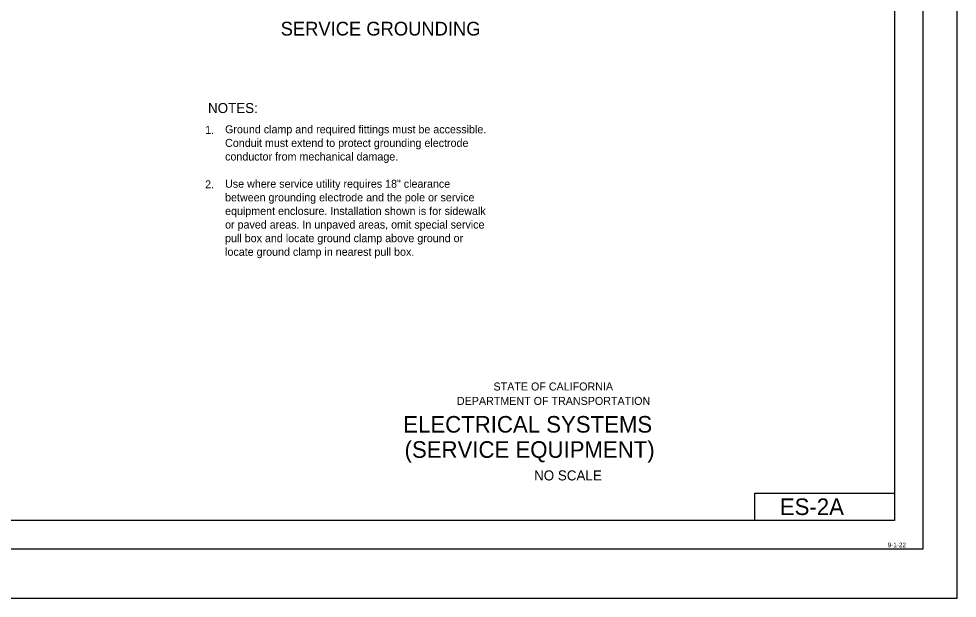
# Model space of a CAD drawing. Extents: x -894 to 866, y -472 to 714.
# Drawn here: x 45 to 866, y -472 to 34 of the extents above; entities that cross this region are included whole.
import ezdxf

# ---------------------------------------------------------------- set-up
doc = ezdxf.new("R2010")
doc.units = 0
for name, color, linetype in [('border_INSIDE-BORDER-anno', 7, 'Continuous'), ('border_PLOTTING-ELEMENTS', 7, 'Continuous'), ('border_rw_22x34_Cut_Lines', 7, 'Continuous'), ('border_SHEET', 7, 'Continuous'), ('border_WITHIN-BORDER-anno', 7, 'Continuous'), ('es_CELL-anno', 7, 'Continuous')]:
    doc.layers.add(name, color=color, linetype=linetype)

msp = doc.modelspace()

# ---------------------------------------------------------------- linework, layer by layer
at = {"layer": 'border_PLOTTING-ELEMENTS'}
for points in [[(-894.04, -472.44), (865.96, -472.44), (865.96, 713.56), (-894.04, 713.56)], [(-864.04, 670.56), (835.96, 670.56), (835.96, -429.44), (-864.04, -429.44)]]:
    msp.add_lwpolyline(points, close=True, dxfattribs=at)
at = {"layer": 'border_rw_22x34_Cut_Lines'}
msp.add_lwpolyline([(-864.04, 670.56), (835.96, 670.56), (835.96, -429.44), (-864.04, -429.44)], close=True, dxfattribs=at)
at = {"layer": 'border_SHEET'}
for p, q in [((810.96, 645.56), (810.96, -404.44)), ((688.93, -404.44), (688.93, -380.44)), ((688.93, -380.44), (810.93, -380.44)), ((810.96, -404.44), (-814.04, -404.44))]:
    msp.add_line(p, q, dxfattribs=at)

# ---------------------------------------------------------------- texts
at = {"layer": 'border_INSIDE-BORDER-anno'}
for s, height, p in [('STATE OF CALIFORNIA', 7, (460.46, -290.8)), ('DEPARTMENT OF TRANSPORTATION', 7, (428.47, -303.41)), ('ELECTRICAL SYSTEMS', 14.5, (381.54, -327.63)), ('(SERVICE EQUIPMENT)', 14.5, (382.69, -349.67)), ('NO SCALE', 8.75, (495.94, -369.44))]:
    msp.add_text(s, height=height, dxfattribs=at).set_placement(p)
at = {"layer": 'border_WITHIN-BORDER-anno'}
for s, height, p in [('ES-2A', 14.5, (710.85, -399.69)), ('9-1-22', 4, (805.15, -427.86))]:
    msp.add_text(s, height=height, dxfattribs=at).set_placement(p)
at = {"layer": 'es_CELL-anno'}
for s, height, p in [('SERVICE GROUNDING', 12, (274.32, 19.58)), ('NOTES:', 8.75, (210.82, -48.2)), ('1.', 7, (208.32, -66.45)), ('Ground clamp and required fittings must be accessible.', 7, (225.72, -65.92)), ('Conduit must extend to protect grounding electrode', 7, (225.72, -77.82)), ('conductor from mechanical damage.', 7, (225.72, -89.72)), ('Use where service utility requires 18" clearance', 7, (225.72, -113.52)), ('2.', 7, (208.32, -114.05)), ('between grounding electrode and the pole or service', 7, (225.72, -125.42)), ('equipment enclosure. Installation shown is for sidewalk', 7, (225.72, -137.32)), ('or paved areas. In unpaved areas, omit special service', 7, (225.72, -149.22)), ('pull box and locate ground clamp above ground or', 7, (225.72, -161.12)), ('locate ground clamp in nearest pull box.', 7, (225.72, -173.02))]:
    msp.add_text(s, height=height, dxfattribs=at).set_placement(p)

doc.saveas('drawing.dxf')
